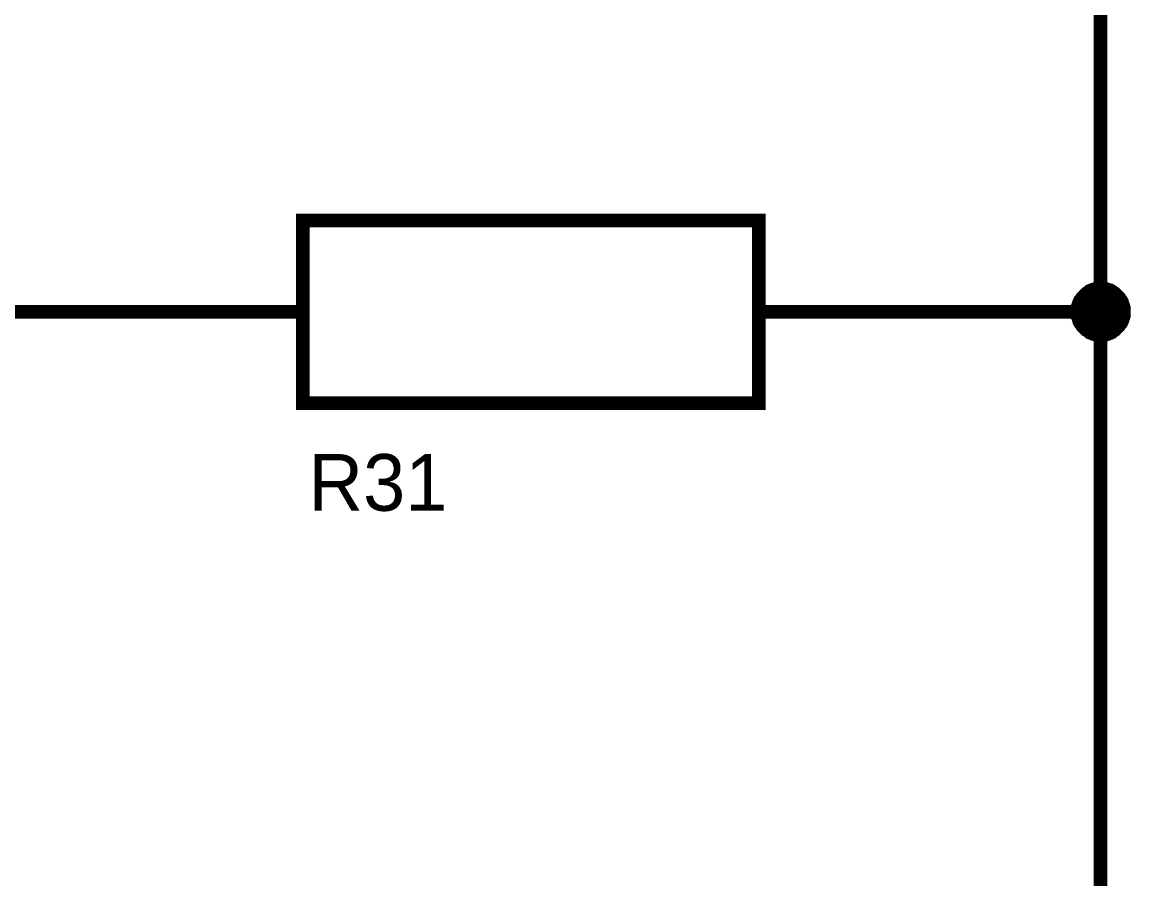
# Model space of a CAD drawing. Header units: millimetres. Extents: x 0 to 841, y 0 to 594.
# Drawn here: x 456.33 to 480.65, y 267.55 to 286.34 of the extents above; entities that cross this region are included whole.
import ezdxf

# ---------------------------------------------------------------- set-up
doc = ezdxf.new("R2010")
doc.units = ezdxf.units.MM
doc.layers.add('Sheet', color=255, linetype='Continuous')

msp = doc.modelspace()

# ---------------------------------------------------------------- linework, layer by layer
at = {"layer": 'Sheet', "const_width": 0.3}
for points in [[(474.988, 294.996), (479.988, 294.996), (479.988, 279.991), (479.988, 264.986), (479.988, 252.497)], [(479.476, 279.991), (479.476, 280.022), (479.476, 280.037), (479.476, 280.069), (479.491, 280.1), (479.491, 280.115), (479.507, 280.146), (479.507, 280.162), (479.522, 280.193), (479.522, 280.208), (479.538, 280.239), (479.553, 280.255), (479.569, 280.27), (479.584, 280.302), (479.6, 280.317), (479.615, 280.333), (479.631, 280.348), (479.646, 280.364), (479.662, 280.379), (479.677, 280.395), (479.709, 280.41), (479.724, 280.426), (479.74, 280.441), (479.771, 280.457), (479.786, 280.457), (479.817, 280.472), (479.833, 280.472), (479.864, 280.488), (479.879, 280.488), (479.91, 280.503), (479.941, 280.503), (479.957, 280.503), (479.988, 280.503)], [(479.476, 279.991), (479.476, 280.022), (479.476, 280.037), (479.476, 280.069), (479.491, 280.1), (479.491, 280.115), (479.507, 280.146), (479.507, 280.162), (479.522, 280.193), (479.522, 280.208), (479.538, 280.239), (479.553, 280.255), (479.569, 280.27), (479.584, 280.302), (479.6, 280.317), (479.615, 280.333), (479.631, 280.348), (479.646, 280.364), (479.662, 280.379), (479.677, 280.395), (479.709, 280.41), (479.724, 280.426), (479.74, 280.441), (479.771, 280.457), (479.786, 280.457), (479.817, 280.472), (479.833, 280.472), (479.864, 280.488), (479.879, 280.488), (479.91, 280.503), (479.941, 280.503), (479.957, 280.503), (479.988, 280.503)], [(479.476, 279.991), (479.476, 280.022), (479.476, 280.037), (479.476, 280.069), (479.491, 280.1), (479.491, 280.115), (479.507, 280.146), (479.507, 280.162), (479.522, 280.193), (479.522, 280.208), (479.538, 280.239), (479.553, 280.255), (479.569, 280.27), (479.584, 280.302), (479.6, 280.317), (479.615, 280.333), (479.631, 280.348), (479.646, 280.364), (479.662, 280.379), (479.677, 280.395), (479.709, 280.41), (479.724, 280.426), (479.74, 280.441), (479.771, 280.457), (479.786, 280.457), (479.817, 280.472), (479.833, 280.472), (479.864, 280.488), (479.879, 280.488), (479.91, 280.503), (479.941, 280.503), (479.957, 280.503), (479.988, 280.503)], [(479.476, 279.991), (479.476, 280.022), (479.476, 280.037), (479.476, 280.069), (479.491, 280.1), (479.491, 280.115), (479.507, 280.146), (479.507, 280.162), (479.522, 280.193), (479.522, 280.208), (479.538, 280.239), (479.553, 280.255), (479.569, 280.27), (479.584, 280.302), (479.6, 280.317), (479.615, 280.333), (479.631, 280.348), (479.646, 280.364), (479.662, 280.379), (479.677, 280.395), (479.709, 280.41), (479.724, 280.426), (479.74, 280.441), (479.771, 280.457), (479.786, 280.457), (479.817, 280.472), (479.833, 280.472), (479.864, 280.488), (479.879, 280.488), (479.91, 280.503), (479.941, 280.503), (479.957, 280.503), (479.988, 280.503)], [(479.476, 279.991), (479.476, 280.022), (479.476, 280.037), (479.476, 280.069), (479.491, 280.1), (479.491, 280.115), (479.507, 280.146), (479.507, 280.162), (479.522, 280.193), (479.522, 280.208), (479.538, 280.239), (479.553, 280.255), (479.569, 280.27), (479.584, 280.302), (479.6, 280.317), (479.615, 280.333), (479.631, 280.348), (479.646, 280.364), (479.662, 280.379), (479.677, 280.395), (479.709, 280.41), (479.724, 280.426), (479.74, 280.441), (479.771, 280.457), (479.786, 280.457), (479.817, 280.472), (479.833, 280.472), (479.864, 280.488), (479.879, 280.488), (479.91, 280.503), (479.941, 280.503), (479.957, 280.503), (479.988, 280.503)], [(479.476, 279.991), (479.476, 280.022), (479.476, 280.037), (479.476, 280.069), (479.491, 280.1), (479.491, 280.115), (479.507, 280.146), (479.507, 280.162), (479.522, 280.193), (479.522, 280.208), (479.538, 280.239), (479.553, 280.255), (479.569, 280.27), (479.584, 280.302), (479.6, 280.317), (479.615, 280.333), (479.631, 280.348), (479.646, 280.364), (479.662, 280.379), (479.677, 280.395), (479.709, 280.41), (479.724, 280.426), (479.74, 280.441), (479.771, 280.457), (479.786, 280.457), (479.817, 280.472), (479.833, 280.472), (479.864, 280.488), (479.879, 280.488), (479.91, 280.503), (479.941, 280.503), (479.957, 280.503), (479.988, 280.503)], [(479.476, 279.991), (479.476, 280.022), (479.476, 280.037), (479.476, 280.069), (479.491, 280.1), (479.491, 280.115), (479.507, 280.146), (479.507, 280.162), (479.522, 280.193), (479.522, 280.208), (479.538, 280.239), (479.553, 280.255), (479.569, 280.27), (479.584, 280.302), (479.6, 280.317), (479.615, 280.333), (479.631, 280.348), (479.646, 280.364), (479.662, 280.379), (479.677, 280.395), (479.709, 280.41), (479.724, 280.426), (479.74, 280.441), (479.771, 280.457), (479.786, 280.457), (479.817, 280.472), (479.833, 280.472), (479.864, 280.488), (479.879, 280.488), (479.91, 280.503), (479.941, 280.503), (479.957, 280.503), (479.988, 280.503)], [(479.476, 279.991), (479.476, 280.022), (479.476, 280.037), (479.476, 280.069), (479.491, 280.1), (479.491, 280.115), (479.507, 280.146), (479.507, 280.162), (479.522, 280.193), (479.522, 280.208), (479.538, 280.239), (479.553, 280.255), (479.569, 280.27), (479.584, 280.302), (479.6, 280.317), (479.615, 280.333), (479.631, 280.348), (479.646, 280.364), (479.662, 280.379), (479.677, 280.395), (479.709, 280.41), (479.724, 280.426), (479.74, 280.441), (479.771, 280.457), (479.786, 280.457), (479.817, 280.472), (479.833, 280.472), (479.864, 280.488), (479.879, 280.488), (479.91, 280.503), (479.941, 280.503), (479.957, 280.503), (479.988, 280.503)], [(479.988, 280.503), (479.988, 280.503)], [(479.988, 280.503), (480.019, 280.503), (480.035, 280.503), (480.066, 280.503), (480.097, 280.488), (480.112, 280.488), (480.143, 280.472), (480.159, 280.472), (480.19, 280.457), (480.205, 280.457), (480.236, 280.441), (480.252, 280.426), (480.268, 280.41), (480.299, 280.395), (480.314, 280.379), (480.33, 280.364), (480.345, 280.348), (480.361, 280.333), (480.376, 280.317), (480.392, 280.302), (480.407, 280.27), (480.423, 280.255), (480.438, 280.239), (480.454, 280.208), (480.454, 280.193), (480.469, 280.162), (480.469, 280.146), (480.485, 280.115), (480.485, 280.1), (480.5, 280.069), (480.5, 280.037), (480.5, 280.022), (480.5, 279.991)], [(479.988, 280.503), (479.988, 280.503)], [(479.988, 280.503), (480.019, 280.503), (480.035, 280.503), (480.066, 280.503), (480.097, 280.488), (480.112, 280.488), (480.143, 280.472), (480.159, 280.472), (480.19, 280.457), (480.205, 280.457), (480.236, 280.441), (480.252, 280.426), (480.268, 280.41), (480.299, 280.395), (480.314, 280.379), (480.33, 280.364), (480.345, 280.348), (480.361, 280.333), (480.376, 280.317), (480.392, 280.302), (480.407, 280.27), (480.423, 280.255), (480.438, 280.239), (480.454, 280.208), (480.454, 280.193), (480.469, 280.162), (480.469, 280.146), (480.485, 280.115), (480.485, 280.1), (480.5, 280.069), (480.5, 280.037), (480.5, 280.022), (480.5, 279.991)], [(479.988, 280.503), (479.988, 280.503)], [(479.988, 280.503), (480.019, 280.503), (480.035, 280.503), (480.066, 280.503), (480.097, 280.488), (480.112, 280.488), (480.143, 280.472), (480.159, 280.472), (480.19, 280.457), (480.205, 280.457), (480.236, 280.441), (480.252, 280.426), (480.268, 280.41), (480.299, 280.395), (480.314, 280.379), (480.33, 280.364), (480.345, 280.348), (480.361, 280.333), (480.376, 280.317), (480.392, 280.302), (480.407, 280.27), (480.423, 280.255), (480.438, 280.239), (480.454, 280.208), (480.454, 280.193), (480.469, 280.162), (480.469, 280.146), (480.485, 280.115), (480.485, 280.1), (480.5, 280.069), (480.5, 280.037), (480.5, 280.022), (480.5, 279.991)], [(479.988, 280.503), (479.988, 280.503)], [(479.988, 280.503), (480.019, 280.503), (480.035, 280.503), (480.066, 280.503), (480.097, 280.488), (480.112, 280.488), (480.143, 280.472), (480.159, 280.472), (480.19, 280.457), (480.205, 280.457), (480.236, 280.441), (480.252, 280.426), (480.268, 280.41), (480.299, 280.395), (480.314, 280.379), (480.33, 280.364), (480.345, 280.348), (480.361, 280.333), (480.376, 280.317), (480.392, 280.302), (480.407, 280.27), (480.423, 280.255), (480.438, 280.239), (480.454, 280.208), (480.454, 280.193), (480.469, 280.162), (480.469, 280.146), (480.485, 280.115), (480.485, 280.1), (480.5, 280.069), (480.5, 280.037), (480.5, 280.022), (480.5, 279.991)], [(479.988, 280.503), (479.988, 280.503)], [(479.988, 280.503), (480.019, 280.503), (480.035, 280.503), (480.066, 280.503), (480.097, 280.488), (480.112, 280.488), (480.143, 280.472), (480.159, 280.472), (480.19, 280.457), (480.205, 280.457), (480.236, 280.441), (480.252, 280.426), (480.268, 280.41), (480.299, 280.395), (480.314, 280.379), (480.33, 280.364), (480.345, 280.348), (480.361, 280.333), (480.376, 280.317), (480.392, 280.302), (480.407, 280.27), (480.423, 280.255), (480.438, 280.239), (480.454, 280.208), (480.454, 280.193), (480.469, 280.162), (480.469, 280.146), (480.485, 280.115), (480.485, 280.1), (480.5, 280.069), (480.5, 280.037), (480.5, 280.022), (480.5, 279.991)], [(479.988, 280.503), (479.988, 280.503)], [(479.988, 280.503), (480.019, 280.503), (480.035, 280.503), (480.066, 280.503), (480.097, 280.488), (480.112, 280.488), (480.143, 280.472), (480.159, 280.472), (480.19, 280.457), (480.205, 280.457), (480.236, 280.441), (480.252, 280.426), (480.268, 280.41), (480.299, 280.395), (480.314, 280.379), (480.33, 280.364), (480.345, 280.348), (480.361, 280.333), (480.376, 280.317), (480.392, 280.302), (480.407, 280.27), (480.423, 280.255), (480.438, 280.239), (480.454, 280.208), (480.454, 280.193), (480.469, 280.162), (480.469, 280.146), (480.485, 280.115), (480.485, 280.1), (480.5, 280.069), (480.5, 280.037), (480.5, 280.022), (480.5, 279.991)], [(479.988, 280.503), (479.988, 280.503)], [(479.988, 280.503), (480.019, 280.503), (480.035, 280.503), (480.066, 280.503), (480.097, 280.488), (480.112, 280.488), (480.143, 280.472), (480.159, 280.472), (480.19, 280.457), (480.205, 280.457), (480.236, 280.441), (480.252, 280.426), (480.268, 280.41), (480.299, 280.395), (480.314, 280.379), (480.33, 280.364), (480.345, 280.348), (480.361, 280.333), (480.376, 280.317), (480.392, 280.302), (480.407, 280.27), (480.423, 280.255), (480.438, 280.239), (480.454, 280.208), (480.454, 280.193), (480.469, 280.162), (480.469, 280.146), (480.485, 280.115), (480.485, 280.1), (480.5, 280.069), (480.5, 280.037), (480.5, 280.022), (480.5, 279.991)], [(479.988, 280.503), (479.988, 280.503)], [(479.988, 280.503), (480.019, 280.503), (480.035, 280.503), (480.066, 280.503), (480.097, 280.488), (480.112, 280.488), (480.143, 280.472), (480.159, 280.472), (480.19, 280.457), (480.205, 280.457), (480.236, 280.441), (480.252, 280.426), (480.268, 280.41), (480.299, 280.395), (480.314, 280.379), (480.33, 280.364), (480.345, 280.348), (480.361, 280.333), (480.376, 280.317), (480.392, 280.302), (480.407, 280.27), (480.423, 280.255), (480.438, 280.239), (480.454, 280.208), (480.454, 280.193), (480.469, 280.162), (480.469, 280.146), (480.485, 280.115), (480.485, 280.1), (480.5, 280.069), (480.5, 280.037), (480.5, 280.022), (480.5, 279.991)], [(459.988, 279.991), (452.503, 279.991)], [(462.488, 279.991), (459.988, 279.991)], [(472.488, 279.991), (474.988, 279.991)], [(474.988, 279.991), (479.988, 279.991)], [(479.988, 279.478), (479.957, 279.478), (479.941, 279.478), (479.91, 279.478), (479.879, 279.494), (479.864, 279.494), (479.833, 279.509), (479.817, 279.509), (479.786, 279.525), (479.771, 279.525), (479.74, 279.54), (479.724, 279.556), (479.709, 279.571), (479.677, 279.587), (479.662, 279.603), (479.646, 279.618), (479.631, 279.634), (479.615, 279.649), (479.6, 279.665), (479.584, 279.68), (479.569, 279.711), (479.553, 279.727), (479.538, 279.742), (479.522, 279.773), (479.522, 279.789), (479.507, 279.82), (479.507, 279.836), (479.491, 279.867), (479.491, 279.882), (479.476, 279.913), (479.476, 279.944), (479.476, 279.96), (479.476, 279.991)], [(479.476, 279.991), (479.476, 279.991)], [(479.988, 279.478), (479.957, 279.478), (479.941, 279.478), (479.91, 279.478), (479.879, 279.494), (479.864, 279.494), (479.833, 279.509), (479.817, 279.509), (479.786, 279.525), (479.771, 279.525), (479.74, 279.54), (479.724, 279.556), (479.709, 279.571), (479.677, 279.587), (479.662, 279.603), (479.646, 279.618), (479.631, 279.634), (479.615, 279.649), (479.6, 279.665), (479.584, 279.68), (479.569, 279.711), (479.553, 279.727), (479.538, 279.742), (479.522, 279.773), (479.522, 279.789), (479.507, 279.82), (479.507, 279.836), (479.491, 279.867), (479.491, 279.882), (479.476, 279.913), (479.476, 279.944), (479.476, 279.96), (479.476, 279.991)], [(479.476, 279.991), (479.476, 279.991)], [(479.988, 279.478), (479.957, 279.478), (479.941, 279.478), (479.91, 279.478), (479.879, 279.494), (479.864, 279.494), (479.833, 279.509), (479.817, 279.509), (479.786, 279.525), (479.771, 279.525), (479.74, 279.54), (479.724, 279.556), (479.709, 279.571), (479.677, 279.587), (479.662, 279.603), (479.646, 279.618), (479.631, 279.634), (479.615, 279.649), (479.6, 279.665), (479.584, 279.68), (479.569, 279.711), (479.553, 279.727), (479.538, 279.742), (479.522, 279.773), (479.522, 279.789), (479.507, 279.82), (479.507, 279.836), (479.491, 279.867), (479.491, 279.882), (479.476, 279.913), (479.476, 279.944), (479.476, 279.96), (479.476, 279.991)], [(479.476, 279.991), (479.476, 279.991)], [(479.988, 279.478), (479.957, 279.478), (479.941, 279.478), (479.91, 279.478), (479.879, 279.494), (479.864, 279.494), (479.833, 279.509), (479.817, 279.509), (479.786, 279.525), (479.771, 279.525), (479.74, 279.54), (479.724, 279.556), (479.709, 279.571), (479.677, 279.587), (479.662, 279.603), (479.646, 279.618), (479.631, 279.634), (479.615, 279.649), (479.6, 279.665), (479.584, 279.68), (479.569, 279.711), (479.553, 279.727), (479.538, 279.742), (479.522, 279.773), (479.522, 279.789), (479.507, 279.82), (479.507, 279.836), (479.491, 279.867), (479.491, 279.882), (479.476, 279.913), (479.476, 279.944), (479.476, 279.96), (479.476, 279.991)], [(479.476, 279.991), (479.476, 279.991)], [(479.988, 279.478), (479.957, 279.478), (479.941, 279.478), (479.91, 279.478), (479.879, 279.494), (479.864, 279.494), (479.833, 279.509), (479.817, 279.509), (479.786, 279.525), (479.771, 279.525), (479.74, 279.54), (479.724, 279.556), (479.709, 279.571), (479.677, 279.587), (479.662, 279.603), (479.646, 279.618), (479.631, 279.634), (479.615, 279.649), (479.6, 279.665), (479.584, 279.68), (479.569, 279.711), (479.553, 279.727), (479.538, 279.742), (479.522, 279.773), (479.522, 279.789), (479.507, 279.82), (479.507, 279.836), (479.491, 279.867), (479.491, 279.882), (479.476, 279.913), (479.476, 279.944), (479.476, 279.96), (479.476, 279.991)], [(479.476, 279.991), (479.476, 279.991)], [(479.988, 279.478), (479.957, 279.478), (479.941, 279.478), (479.91, 279.478), (479.879, 279.494), (479.864, 279.494), (479.833, 279.509), (479.817, 279.509), (479.786, 279.525), (479.771, 279.525), (479.74, 279.54), (479.724, 279.556), (479.709, 279.571), (479.677, 279.587), (479.662, 279.603), (479.646, 279.618), (479.631, 279.634), (479.615, 279.649), (479.6, 279.665), (479.584, 279.68), (479.569, 279.711), (479.553, 279.727), (479.538, 279.742), (479.522, 279.773), (479.522, 279.789), (479.507, 279.82), (479.507, 279.836), (479.491, 279.867), (479.491, 279.882), (479.476, 279.913), (479.476, 279.944), (479.476, 279.96), (479.476, 279.991)], [(479.476, 279.991), (479.476, 279.991)], [(479.988, 279.478), (479.957, 279.478), (479.941, 279.478), (479.91, 279.478), (479.879, 279.494), (479.864, 279.494), (479.833, 279.509), (479.817, 279.509), (479.786, 279.525), (479.771, 279.525), (479.74, 279.54), (479.724, 279.556), (479.709, 279.571), (479.677, 279.587), (479.662, 279.603), (479.646, 279.618), (479.631, 279.634), (479.615, 279.649), (479.6, 279.665), (479.584, 279.68), (479.569, 279.711), (479.553, 279.727), (479.538, 279.742), (479.522, 279.773), (479.522, 279.789), (479.507, 279.82), (479.507, 279.836), (479.491, 279.867), (479.491, 279.882), (479.476, 279.913), (479.476, 279.944), (479.476, 279.96), (479.476, 279.991)], [(479.476, 279.991), (479.476, 279.991)], [(479.988, 279.478), (479.957, 279.478), (479.941, 279.478), (479.91, 279.478), (479.879, 279.494), (479.864, 279.494), (479.833, 279.509), (479.817, 279.509), (479.786, 279.525), (479.771, 279.525), (479.74, 279.54), (479.724, 279.556), (479.709, 279.571), (479.677, 279.587), (479.662, 279.603), (479.646, 279.618), (479.631, 279.634), (479.615, 279.649), (479.6, 279.665), (479.584, 279.68), (479.569, 279.711), (479.553, 279.727), (479.538, 279.742), (479.522, 279.773), (479.522, 279.789), (479.507, 279.82), (479.507, 279.836), (479.491, 279.867), (479.491, 279.882), (479.476, 279.913), (479.476, 279.944), (479.476, 279.96), (479.476, 279.991)], [(479.476, 279.991), (479.476, 279.991)], [(480.5, 279.991), (480.5, 279.96), (480.5, 279.944), (480.5, 279.913), (480.485, 279.882), (480.485, 279.867), (480.469, 279.836), (480.469, 279.82), (480.454, 279.789), (480.454, 279.773), (480.438, 279.742), (480.423, 279.727), (480.407, 279.711), (480.392, 279.68), (480.376, 279.665), (480.361, 279.649), (480.345, 279.634), (480.33, 279.618), (480.314, 279.603), (480.299, 279.587), (480.268, 279.571), (480.252, 279.556), (480.236, 279.54), (480.205, 279.525), (480.19, 279.525), (480.159, 279.509), (480.143, 279.509), (480.112, 279.494), (480.097, 279.494), (480.066, 279.478), (480.035, 279.478), (480.019, 279.478), (479.988, 279.478)], [(480.5, 279.991), (480.5, 279.96), (480.5, 279.944), (480.5, 279.913), (480.485, 279.882), (480.485, 279.867), (480.469, 279.836), (480.469, 279.82), (480.454, 279.789), (480.454, 279.773), (480.438, 279.742), (480.423, 279.727), (480.407, 279.711), (480.392, 279.68), (480.376, 279.665), (480.361, 279.649), (480.345, 279.634), (480.33, 279.618), (480.314, 279.603), (480.299, 279.587), (480.268, 279.571), (480.252, 279.556), (480.236, 279.54), (480.205, 279.525), (480.19, 279.525), (480.159, 279.509), (480.143, 279.509), (480.112, 279.494), (480.097, 279.494), (480.066, 279.478), (480.035, 279.478), (480.019, 279.478), (479.988, 279.478)], [(480.5, 279.991), (480.5, 279.96), (480.5, 279.944), (480.5, 279.913), (480.485, 279.882), (480.485, 279.867), (480.469, 279.836), (480.469, 279.82), (480.454, 279.789), (480.454, 279.773), (480.438, 279.742), (480.423, 279.727), (480.407, 279.711), (480.392, 279.68), (480.376, 279.665), (480.361, 279.649), (480.345, 279.634), (480.33, 279.618), (480.314, 279.603), (480.299, 279.587), (480.268, 279.571), (480.252, 279.556), (480.236, 279.54), (480.205, 279.525), (480.19, 279.525), (480.159, 279.509), (480.143, 279.509), (480.112, 279.494), (480.097, 279.494), (480.066, 279.478), (480.035, 279.478), (480.019, 279.478), (479.988, 279.478)], [(480.5, 279.991), (480.5, 279.96), (480.5, 279.944), (480.5, 279.913), (480.485, 279.882), (480.485, 279.867), (480.469, 279.836), (480.469, 279.82), (480.454, 279.789), (480.454, 279.773), (480.438, 279.742), (480.423, 279.727), (480.407, 279.711), (480.392, 279.68), (480.376, 279.665), (480.361, 279.649), (480.345, 279.634), (480.33, 279.618), (480.314, 279.603), (480.299, 279.587), (480.268, 279.571), (480.252, 279.556), (480.236, 279.54), (480.205, 279.525), (480.19, 279.525), (480.159, 279.509), (480.143, 279.509), (480.112, 279.494), (480.097, 279.494), (480.066, 279.478), (480.035, 279.478), (480.019, 279.478), (479.988, 279.478)], [(480.5, 279.991), (480.5, 279.96), (480.5, 279.944), (480.5, 279.913), (480.485, 279.882), (480.485, 279.867), (480.469, 279.836), (480.469, 279.82), (480.454, 279.789), (480.454, 279.773), (480.438, 279.742), (480.423, 279.727), (480.407, 279.711), (480.392, 279.68), (480.376, 279.665), (480.361, 279.649), (480.345, 279.634), (480.33, 279.618), (480.314, 279.603), (480.299, 279.587), (480.268, 279.571), (480.252, 279.556), (480.236, 279.54), (480.205, 279.525), (480.19, 279.525), (480.159, 279.509), (480.143, 279.509), (480.112, 279.494), (480.097, 279.494), (480.066, 279.478), (480.035, 279.478), (480.019, 279.478), (479.988, 279.478)], [(480.5, 279.991), (480.5, 279.96), (480.5, 279.944), (480.5, 279.913), (480.485, 279.882), (480.485, 279.867), (480.469, 279.836), (480.469, 279.82), (480.454, 279.789), (480.454, 279.773), (480.438, 279.742), (480.423, 279.727), (480.407, 279.711), (480.392, 279.68), (480.376, 279.665), (480.361, 279.649), (480.345, 279.634), (480.33, 279.618), (480.314, 279.603), (480.299, 279.587), (480.268, 279.571), (480.252, 279.556), (480.236, 279.54), (480.205, 279.525), (480.19, 279.525), (480.159, 279.509), (480.143, 279.509), (480.112, 279.494), (480.097, 279.494), (480.066, 279.478), (480.035, 279.478), (480.019, 279.478), (479.988, 279.478)], [(480.5, 279.991), (480.5, 279.96), (480.5, 279.944), (480.5, 279.913), (480.485, 279.882), (480.485, 279.867), (480.469, 279.836), (480.469, 279.82), (480.454, 279.789), (480.454, 279.773), (480.438, 279.742), (480.423, 279.727), (480.407, 279.711), (480.392, 279.68), (480.376, 279.665), (480.361, 279.649), (480.345, 279.634), (480.33, 279.618), (480.314, 279.603), (480.299, 279.587), (480.268, 279.571), (480.252, 279.556), (480.236, 279.54), (480.205, 279.525), (480.19, 279.525), (480.159, 279.509), (480.143, 279.509), (480.112, 279.494), (480.097, 279.494), (480.066, 279.478), (480.035, 279.478), (480.019, 279.478), (479.988, 279.478)], [(480.5, 279.991), (480.5, 279.96), (480.5, 279.944), (480.5, 279.913), (480.485, 279.882), (480.485, 279.867), (480.469, 279.836), (480.469, 279.82), (480.454, 279.789), (480.454, 279.773), (480.438, 279.742), (480.423, 279.727), (480.407, 279.711), (480.392, 279.68), (480.376, 279.665), (480.361, 279.649), (480.345, 279.634), (480.33, 279.618), (480.314, 279.603), (480.299, 279.587), (480.268, 279.571), (480.252, 279.556), (480.236, 279.54), (480.205, 279.525), (480.19, 279.525), (480.159, 279.509), (480.143, 279.509), (480.112, 279.494), (480.097, 279.494), (480.066, 279.478), (480.035, 279.478), (480.019, 279.478), (479.988, 279.478)], [(480.5, 279.991), (480.5, 279.991), (480.5, 279.991), (480.5, 279.991), (480.5, 279.991), (480.5, 279.991), (480.5, 279.991), (480.5, 279.991), (480.5, 279.991), (480.5, 279.991), (480.5, 279.991), (480.5, 279.991), (480.5, 279.991), (480.5, 279.991), (480.5, 279.991), (480.5, 279.991), (480.5, 279.991), (480.5, 279.991), (480.5, 279.991), (480.5, 279.991), (480.5, 279.991), (480.5, 279.991), (480.5, 279.991), (480.5, 279.991), (480.5, 279.991), (480.5, 279.991), (480.5, 279.991), (480.5, 279.991), (480.5, 279.991), (480.5, 279.991), (480.5, 279.991), (480.5, 279.991), (480.5, 279.991)], [(480.5, 279.991), (480.5, 279.991)], [(480.5, 279.991), (480.5, 279.991), (480.5, 279.991), (480.5, 279.991), (480.5, 279.991), (480.5, 279.991), (480.5, 279.991), (480.5, 279.991), (480.5, 279.991), (480.5, 279.991), (480.5, 279.991), (480.5, 279.991), (480.5, 279.991), (480.5, 279.991), (480.5, 279.991), (480.5, 279.991), (480.5, 279.991), (480.5, 279.991), (480.5, 279.991), (480.5, 279.991), (480.5, 279.991), (480.5, 279.991), (480.5, 279.991), (480.5, 279.991), (480.5, 279.991), (480.5, 279.991), (480.5, 279.991), (480.5, 279.991), (480.5, 279.991), (480.5, 279.991), (480.5, 279.991), (480.5, 279.991), (480.5, 279.991)], [(480.5, 279.991), (480.5, 279.991)], [(480.5, 279.991), (480.5, 279.991), (480.5, 279.991), (480.5, 279.991), (480.5, 279.991), (480.5, 279.991), (480.5, 279.991), (480.5, 279.991), (480.5, 279.991), (480.5, 279.991), (480.5, 279.991), (480.5, 279.991), (480.5, 279.991), (480.5, 279.991), (480.5, 279.991), (480.5, 279.991), (480.5, 279.991), (480.5, 279.991), (480.5, 279.991), (480.5, 279.991), (480.5, 279.991), (480.5, 279.991), (480.5, 279.991), (480.5, 279.991), (480.5, 279.991), (480.5, 279.991), (480.5, 279.991), (480.5, 279.991), (480.5, 279.991), (480.5, 279.991), (480.5, 279.991), (480.5, 279.991), (480.5, 279.991)], [(480.5, 279.991), (480.5, 279.991)], [(480.5, 279.991), (480.5, 279.991), (480.5, 279.991), (480.5, 279.991), (480.5, 279.991), (480.5, 279.991), (480.5, 279.991), (480.5, 279.991), (480.5, 279.991), (480.5, 279.991), (480.5, 279.991), (480.5, 279.991), (480.5, 279.991), (480.5, 279.991), (480.5, 279.991), (480.5, 279.991), (480.5, 279.991), (480.5, 279.991), (480.5, 279.991), (480.5, 279.991), (480.5, 279.991), (480.5, 279.991), (480.5, 279.991), (480.5, 279.991), (480.5, 279.991), (480.5, 279.991), (480.5, 279.991), (480.5, 279.991), (480.5, 279.991), (480.5, 279.991), (480.5, 279.991), (480.5, 279.991), (480.5, 279.991)], [(480.5, 279.991), (480.5, 279.991)], [(480.5, 279.991), (480.5, 279.991), (480.5, 279.991), (480.5, 279.991), (480.5, 279.991), (480.5, 279.991), (480.5, 279.991), (480.5, 279.991), (480.5, 279.991), (480.5, 279.991), (480.5, 279.991), (480.5, 279.991), (480.5, 279.991), (480.5, 279.991), (480.5, 279.991), (480.5, 279.991), (480.5, 279.991), (480.5, 279.991), (480.5, 279.991), (480.5, 279.991), (480.5, 279.991), (480.5, 279.991), (480.5, 279.991), (480.5, 279.991), (480.5, 279.991), (480.5, 279.991), (480.5, 279.991), (480.5, 279.991), (480.5, 279.991), (480.5, 279.991), (480.5, 279.991), (480.5, 279.991), (480.5, 279.991)], [(480.5, 279.991), (480.5, 279.991)], [(480.5, 279.991), (480.5, 279.991), (480.5, 279.991), (480.5, 279.991), (480.5, 279.991), (480.5, 279.991), (480.5, 279.991), (480.5, 279.991), (480.5, 279.991), (480.5, 279.991), (480.5, 279.991), (480.5, 279.991), (480.5, 279.991), (480.5, 279.991), (480.5, 279.991), (480.5, 279.991), (480.5, 279.991), (480.5, 279.991), (480.5, 279.991), (480.5, 279.991), (480.5, 279.991), (480.5, 279.991), (480.5, 279.991), (480.5, 279.991), (480.5, 279.991), (480.5, 279.991), (480.5, 279.991), (480.5, 279.991), (480.5, 279.991), (480.5, 279.991), (480.5, 279.991), (480.5, 279.991), (480.5, 279.991)], [(480.5, 279.991), (480.5, 279.991)], [(480.5, 279.991), (480.5, 279.991), (480.5, 279.991), (480.5, 279.991), (480.5, 279.991), (480.5, 279.991), (480.5, 279.991), (480.5, 279.991), (480.5, 279.991), (480.5, 279.991), (480.5, 279.991), (480.5, 279.991), (480.5, 279.991), (480.5, 279.991), (480.5, 279.991), (480.5, 279.991), (480.5, 279.991), (480.5, 279.991), (480.5, 279.991), (480.5, 279.991), (480.5, 279.991), (480.5, 279.991), (480.5, 279.991), (480.5, 279.991), (480.5, 279.991), (480.5, 279.991), (480.5, 279.991), (480.5, 279.991), (480.5, 279.991), (480.5, 279.991), (480.5, 279.991), (480.5, 279.991), (480.5, 279.991)], [(480.5, 279.991), (480.5, 279.991)], [(480.5, 279.991), (480.5, 279.991), (480.5, 279.991), (480.5, 279.991), (480.5, 279.991), (480.5, 279.991), (480.5, 279.991), (480.5, 279.991), (480.5, 279.991), (480.5, 279.991), (480.5, 279.991), (480.5, 279.991), (480.5, 279.991), (480.5, 279.991), (480.5, 279.991), (480.5, 279.991), (480.5, 279.991), (480.5, 279.991), (480.5, 279.991), (480.5, 279.991), (480.5, 279.991), (480.5, 279.991), (480.5, 279.991), (480.5, 279.991), (480.5, 279.991), (480.5, 279.991), (480.5, 279.991), (480.5, 279.991), (480.5, 279.991), (480.5, 279.991), (480.5, 279.991), (480.5, 279.991), (480.5, 279.991)], [(480.5, 279.991), (480.5, 279.991)]]:
    msp.add_lwpolyline(points, dxfattribs=at)
msp.add_lwpolyline([(462.488, 281.995), (472.488, 281.995), (472.488, 277.987), (462.488, 277.987), (462.488, 281.995)], close=True, dxfattribs=at)
at = {"layer": 'Sheet', "const_width": 0.508}
msp.add_lwpolyline([(479.746, 280, 1), (480.254, 280, 1)], format="xyb", close=True, dxfattribs=at)

# ---------------------------------------------------------------- texts
at = {"layer": 'Sheet'}
msp.add_text('R31', height=1.2427, dxfattribs=at).set_placement((462.612, 275.626))

doc.saveas('drawing.dxf')
